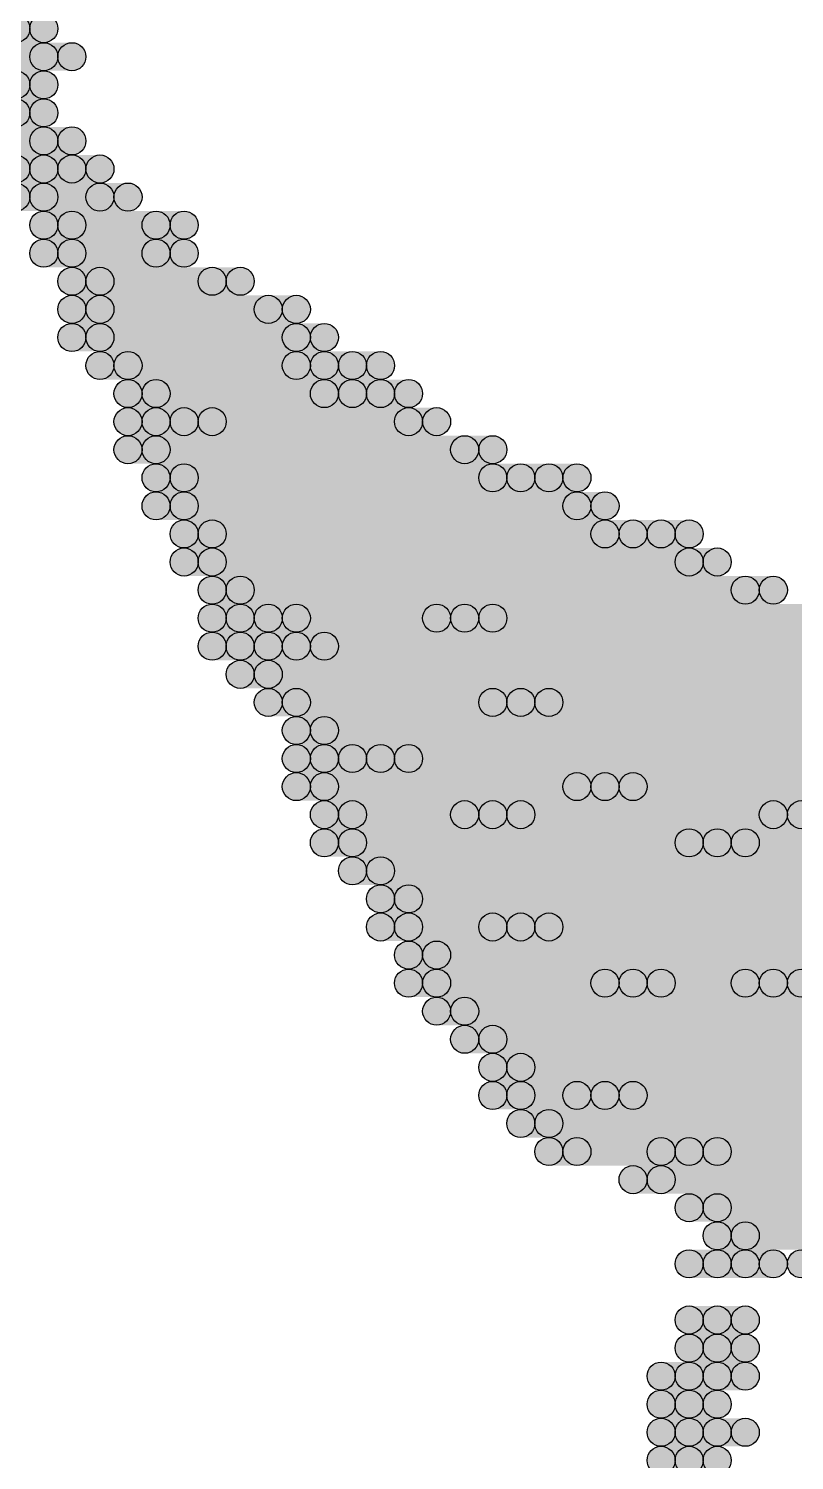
# Model space of a CAD drawing. Header units: millimetres. Extents: x 0 to 137, y 0 to 37.
# Drawn here: x 127.774 to 128.467, y 6.299 to 7.595 of the extents above; entities that cross this region are included whole.
import ezdxf

# ---------------------------------------------------------------- set-up
doc = ezdxf.new("R2010")
doc.units = ezdxf.units.MM
doc.layers.add('TopLayer', color=1, linetype='Continuous')
doc.layers.add('TopSolder', color=216, linetype='Continuous')

msp = doc.modelspace()

# ---------------------------------------------------------------- hatches: boundary and pattern name
at = {"layer": 'TopLayer'}
for points in [[(127.6858, 7.5819), (127.6858, 7.6073), (127.7874, 7.6073), (127.7874, 7.5819)], [(127.7112, 7.5565), (127.7112, 7.5819), (127.8128, 7.5819), (127.8128, 7.5565)], [(127.6604, 7.5311), (127.6604, 7.5565), (127.7874, 7.5565), (127.7874, 7.5311)], [(127.6604, 7.5057), (127.6604, 7.5311), (127.7874, 7.5311), (127.7874, 7.5057)], [(127.7366, 7.4803), (127.7366, 7.5057), (127.8128, 7.5057), (127.8128, 7.4803)], [(127.7874, 7.4549), (127.7874, 7.4803), (127.8382, 7.4803), (127.8382, 7.4549)], [(127.7874, 7.4295), (127.7874, 7.4549), (127.8636, 7.4549), (127.8636, 7.4295)], [(127.8128, 7.4041), (127.8128, 7.4295), (127.9144, 7.4295), (127.9144, 7.4041)], [(127.8128, 7.3787), (127.8128, 7.4041), (127.9144, 7.4041), (127.9144, 7.3787)], [(127.8382, 7.3533), (127.8382, 7.3787), (127.9652, 7.3787), (127.9652, 7.3533)], [(127.8382, 7.3279), (127.8382, 7.3533), (128.016, 7.3533), (128.016, 7.3279)], [(127.8382, 7.3025), (127.8382, 7.3279), (128.0414, 7.3279), (128.0414, 7.3025)], [(127.8636, 7.2771), (127.8636, 7.3025), (128.0414, 7.3025), (128.0414, 7.2771)], [(128.0668, 7.2771), (128.0668, 7.3025), (128.0922, 7.3025), (128.0922, 7.2771)], [(127.889, 7.2517), (127.889, 7.2771), (128.0668, 7.2771), (128.0668, 7.2517)], [(128.0922, 7.2517), (128.0922, 7.2771), (128.1176, 7.2771), (128.1176, 7.2517)], [(127.889, 7.2263), (127.889, 7.2517), (127.9144, 7.2517), (127.9144, 7.2263)], [(127.9398, 7.2263), (127.9398, 7.2517), (128.143, 7.2517), (128.143, 7.2263)], [(127.889, 7.2009), (127.889, 7.2263), (128.1938, 7.2263), (128.1938, 7.2009)], [(127.9144, 7.1755), (127.9144, 7.2009), (128.2192, 7.2009), (128.2192, 7.1755)], [(128.2446, 7.1755), (128.2446, 7.2009), (128.27, 7.2009), (128.27, 7.1755)], [(127.9144, 7.1501), (127.9144, 7.1755), (128.2954, 7.1755), (128.2954, 7.1501)], [(127.9398, 7.1247), (127.9398, 7.1501), (128.3208, 7.1501), (128.3208, 7.1247)], [(128.3462, 7.1247), (128.3462, 7.1501), (128.3716, 7.1501), (128.3716, 7.1247)], [(127.9398, 7.0993), (127.9398, 7.1247), (128.397, 7.1247), (128.397, 7.0993)], [(127.9652, 7.0739), (127.9652, 7.0993), (128.4478, 7.0993), (128.4478, 7.0739)], [(127.9652, 7.0485), (127.9652, 7.0739), (127.9906, 7.0739), (127.9906, 7.0485)], [(128.016, 7.0485), (128.016, 7.0739), (128.1684, 7.0739), (128.1684, 7.0485)], [(128.1938, 7.0485), (128.1938, 7.0739), (128.5494, 7.0739), (128.5494, 7.0485)], [(127.9652, 7.0231), (127.9652, 7.0485), (128.016, 7.0485), (128.016, 7.0231)], [(128.0414, 7.0231), (128.0414, 7.0485), (128.6002, 7.0485), (128.6002, 7.0231)], [(127.9906, 6.9977), (127.9906, 7.0231), (128.7018, 7.0231), (128.7018, 6.9977)], [(128.016, 6.9723), (128.016, 6.9977), (128.2192, 6.9977), (128.2192, 6.9723)], [(128.2446, 6.9723), (128.2446, 6.9977), (128.778, 6.9977), (128.778, 6.9723)], [(128.0414, 6.9469), (128.0414, 6.9723), (128.8796, 6.9723), (128.8796, 6.9469)], [(128.0414, 6.9215), (128.0414, 6.9469), (128.0922, 6.9469), (128.0922, 6.9215)], [(128.1176, 6.9215), (128.1176, 6.9469), (128.9558, 6.9469), (128.9558, 6.9215)], [(128.0414, 6.8961), (128.0414, 6.9215), (128.2954, 6.9215), (128.2954, 6.8961)], [(128.3208, 6.8961), (128.3208, 6.9215), (129.0828, 6.9215), (129.0828, 6.8961)], [(128.0668, 6.8707), (128.0668, 6.8961), (128.1938, 6.8961), (128.1938, 6.8707)], [(128.2192, 6.8707), (128.2192, 6.8961), (128.4732, 6.8961), (128.4732, 6.8707)], [(128.0668, 6.8453), (128.0668, 6.8707), (128.397, 6.8707), (128.397, 6.8453)], [(128.4224, 6.8453), (128.4224, 6.8707), (129.3114, 6.8707), (129.3114, 6.8453)], [(128.0922, 6.8199), (128.0922, 6.8453), (128.6256, 6.8453), (128.6256, 6.8199)], [(128.1176, 6.7945), (128.1176, 6.8199), (129.667, 6.8199), (129.667, 6.7945)], [(128.1176, 6.7691), (128.1176, 6.7945), (128.2192, 6.7945), (128.2192, 6.7691)], [(128.2446, 6.7691), (128.2446, 6.7945), (128.7018, 6.7945), (128.7018, 6.7691)], [(128.143, 6.7437), (128.143, 6.7691), (128.7526, 6.7691), (128.7526, 6.7437)], [(128.143, 6.7183), (128.143, 6.7437), (128.3208, 6.7437), (128.3208, 6.7183)], [(128.3462, 6.7183), (128.3462, 6.7437), (128.4478, 6.7437), (128.4478, 6.7183)], [(128.1684, 6.6929), (128.1684, 6.7183), (128.5748, 6.7183), (128.5748, 6.6929)], [(128.1938, 6.6675), (128.1938, 6.6929), (128.524, 6.6929), (128.524, 6.6675)], [(128.2192, 6.6421), (128.2192, 6.6675), (128.8034, 6.6675), (128.8034, 6.6421)], [(128.2192, 6.6167), (128.2192, 6.6421), (128.2954, 6.6421), (128.2954, 6.6167)], [(128.3208, 6.6167), (128.3208, 6.6421), (128.8542, 6.6421), (128.8542, 6.6167)], [(128.2446, 6.5913), (128.2446, 6.6167), (128.6256, 6.6167), (128.6256, 6.5913)], [(128.27, 6.5659), (128.27, 6.5913), (128.3716, 6.5913), (128.3716, 6.5659)], [(128.397, 6.5659), (128.397, 6.5913), (129.159, 6.5913), (129.159, 6.5659)], [(128.3462, 6.5405), (128.3462, 6.5659), (128.7018, 6.5659), (128.7018, 6.5405)], [(128.397, 6.5151), (128.397, 6.5405), (128.7272, 6.5405), (128.7272, 6.5151)], [(128.4224, 6.4897), (128.4224, 6.5151), (128.524, 6.5151), (128.524, 6.4897)], [(128.397, 6.4643), (128.397, 6.4897), (128.4478, 6.4897), (128.4478, 6.4643)], [(128.397, 6.4135), (128.397, 6.4389), (128.4224, 6.4389), (128.4224, 6.4135)], [(128.397, 6.3881), (128.397, 6.4135), (128.4224, 6.4135), (128.4224, 6.3881)], [(128.3716, 6.3627), (128.3716, 6.3881), (128.4224, 6.3881), (128.4224, 6.3627)], [(128.3716, 6.3373), (128.3716, 6.3627), (128.397, 6.3627), (128.397, 6.3373)], [(128.3716, 6.3119), (128.3716, 6.3373), (128.4224, 6.3373), (128.4224, 6.3119)], [(128.3716, 6.2865), (128.3716, 6.3119), (128.397, 6.3119), (128.397, 6.2865)]]:
    msp.add_hatch(color=1, dxfattribs=at).paths.add_polyline_path(points)
h = msp.add_hatch(color=1, dxfattribs=at)
edge = h.paths.add_edge_path()
edge.add_arc((127.7874, 7.5946), 0.0127, 0, 360)
h = msp.add_hatch(color=1, dxfattribs=at)
edge = h.paths.add_edge_path()
edge.add_arc((127.8128, 7.5692), 0.0127, 0, 360)
h = msp.add_hatch(color=1, dxfattribs=at)
edge = h.paths.add_edge_path()
edge.add_arc((127.7874, 7.5438), 0.0127, 0, 360)
h = msp.add_hatch(color=1, dxfattribs=at)
edge = h.paths.add_edge_path()
edge.add_arc((127.7874, 7.5184), 0.0127, 0, 360)
h = msp.add_hatch(color=1, dxfattribs=at)
edge = h.paths.add_edge_path()
edge.add_arc((127.8128, 7.493), 0.0127, 0, 360)
h = msp.add_hatch(color=1, dxfattribs=at)
edge = h.paths.add_edge_path()
edge.add_arc((127.7874, 7.4676), 0.0127, 0, 360)
h = msp.add_hatch(color=1, dxfattribs=at)
edge = h.paths.add_edge_path()
edge.add_arc((127.8382, 7.4676), 0.0127, 0, 360)
h = msp.add_hatch(color=1, dxfattribs=at)
edge = h.paths.add_edge_path()
edge.add_arc((127.7874, 7.4422), 0.0127, 0, 360)
h = msp.add_hatch(color=1, dxfattribs=at)
edge = h.paths.add_edge_path()
edge.add_arc((127.8636, 7.4422), 0.0127, 0, 360)
h = msp.add_hatch(color=1, dxfattribs=at)
edge = h.paths.add_edge_path()
edge.add_arc((127.8128, 7.4168), 0.0127, 0, 360)
h = msp.add_hatch(color=1, dxfattribs=at)
edge = h.paths.add_edge_path()
edge.add_arc((127.9144, 7.4168), 0.0127, 0, 360)
h = msp.add_hatch(color=1, dxfattribs=at)
edge = h.paths.add_edge_path()
edge.add_arc((127.8128, 7.3914), 0.0127, 0, 360)
h = msp.add_hatch(color=1, dxfattribs=at)
edge = h.paths.add_edge_path()
edge.add_arc((127.9144, 7.3914), 0.0127, 0, 360)
h = msp.add_hatch(color=1, dxfattribs=at)
edge = h.paths.add_edge_path()
edge.add_arc((127.8382, 7.366), 0.0127, 0, 360)
h = msp.add_hatch(color=1, dxfattribs=at)
edge = h.paths.add_edge_path()
edge.add_arc((127.9652, 7.366), 0.0127, 0, 360)
h = msp.add_hatch(color=1, dxfattribs=at)
edge = h.paths.add_edge_path()
edge.add_arc((127.8382, 7.3406), 0.0127, 0, 360)
h = msp.add_hatch(color=1, dxfattribs=at)
edge = h.paths.add_edge_path()
edge.add_arc((128.016, 7.3406), 0.0127, 0, 360)
h = msp.add_hatch(color=1, dxfattribs=at)
edge = h.paths.add_edge_path()
edge.add_arc((127.8382, 7.3152), 0.0127, 0, 360)
h = msp.add_hatch(color=1, dxfattribs=at)
edge = h.paths.add_edge_path()
edge.add_arc((128.0414, 7.3152), 0.0127, 0, 360)
h = msp.add_hatch(color=1, dxfattribs=at)
edge = h.paths.add_edge_path()
edge.add_arc((127.8636, 7.2898), 0.0127, 0, 360)
h = msp.add_hatch(color=1, dxfattribs=at)
edge = h.paths.add_edge_path()
edge.add_arc((128.0414, 7.2898), 0.0127, 0, 360)
h = msp.add_hatch(color=1, dxfattribs=at)
edge = h.paths.add_edge_path()
edge.add_arc((128.0668, 7.2898), 0.0127, 0, 360)
h = msp.add_hatch(color=1, dxfattribs=at)
edge = h.paths.add_edge_path()
edge.add_arc((128.0922, 7.2898), 0.0127, 0, 360)
h = msp.add_hatch(color=1, dxfattribs=at)
edge = h.paths.add_edge_path()
edge.add_arc((127.889, 7.2644), 0.0127, 0, 360)
h = msp.add_hatch(color=1, dxfattribs=at)
edge = h.paths.add_edge_path()
edge.add_arc((128.0668, 7.2644), 0.0127, 0, 360)
h = msp.add_hatch(color=1, dxfattribs=at)
edge = h.paths.add_edge_path()
edge.add_arc((128.0922, 7.2644), 0.0127, 0, 360)
h = msp.add_hatch(color=1, dxfattribs=at)
edge = h.paths.add_edge_path()
edge.add_arc((128.1176, 7.2644), 0.0127, 0, 360)
h = msp.add_hatch(color=1, dxfattribs=at)
edge = h.paths.add_edge_path()
edge.add_arc((127.889, 7.239), 0.0127, 0, 360)
h = msp.add_hatch(color=1, dxfattribs=at)
edge = h.paths.add_edge_path()
edge.add_arc((127.9144, 7.239), 0.0127, 0, 360)
h = msp.add_hatch(color=1, dxfattribs=at)
edge = h.paths.add_edge_path()
edge.add_arc((127.9398, 7.239), 0.0127, 0, 360)
h = msp.add_hatch(color=1, dxfattribs=at)
edge = h.paths.add_edge_path()
edge.add_arc((128.143, 7.239), 0.0127, 0, 360)
h = msp.add_hatch(color=1, dxfattribs=at)
edge = h.paths.add_edge_path()
edge.add_arc((127.889, 7.2136), 0.0127, 0, 360)
h = msp.add_hatch(color=1, dxfattribs=at)
edge = h.paths.add_edge_path()
edge.add_arc((128.1938, 7.2136), 0.0127, 0, 360)
h = msp.add_hatch(color=1, dxfattribs=at)
edge = h.paths.add_edge_path()
edge.add_arc((127.9144, 7.1882), 0.0127, 0, 360)
h = msp.add_hatch(color=1, dxfattribs=at)
edge = h.paths.add_edge_path()
edge.add_arc((128.2192, 7.1882), 0.0127, 0, 360)
h = msp.add_hatch(color=1, dxfattribs=at)
edge = h.paths.add_edge_path()
edge.add_arc((128.2446, 7.1882), 0.0127, 0, 360)
h = msp.add_hatch(color=1, dxfattribs=at)
edge = h.paths.add_edge_path()
edge.add_arc((128.27, 7.1882), 0.0127, 0, 360)
h = msp.add_hatch(color=1, dxfattribs=at)
edge = h.paths.add_edge_path()
edge.add_arc((127.9144, 7.1628), 0.0127, 0, 360)
h = msp.add_hatch(color=1, dxfattribs=at)
edge = h.paths.add_edge_path()
edge.add_arc((128.2954, 7.1628), 0.0127, 0, 360)
h = msp.add_hatch(color=1, dxfattribs=at)
edge = h.paths.add_edge_path()
edge.add_arc((127.9398, 7.1374), 0.0127, 0, 360)
h = msp.add_hatch(color=1, dxfattribs=at)
edge = h.paths.add_edge_path()
edge.add_arc((128.3208, 7.1374), 0.0127, 0, 360)
h = msp.add_hatch(color=1, dxfattribs=at)
edge = h.paths.add_edge_path()
edge.add_arc((128.3462, 7.1374), 0.0127, 0, 360)
h = msp.add_hatch(color=1, dxfattribs=at)
edge = h.paths.add_edge_path()
edge.add_arc((128.3716, 7.1374), 0.0127, 0, 360)
h = msp.add_hatch(color=1, dxfattribs=at)
edge = h.paths.add_edge_path()
edge.add_arc((127.9398, 7.112), 0.0127, 0, 360)
h = msp.add_hatch(color=1, dxfattribs=at)
edge = h.paths.add_edge_path()
edge.add_arc((128.397, 7.112), 0.0127, 0, 360)
h = msp.add_hatch(color=1, dxfattribs=at)
edge = h.paths.add_edge_path()
edge.add_arc((127.9652, 7.0866), 0.0127, 0, 360)
h = msp.add_hatch(color=1, dxfattribs=at)
edge = h.paths.add_edge_path()
edge.add_arc((128.4478, 7.0866), 0.0127, 0, 360)
h = msp.add_hatch(color=1, dxfattribs=at)
edge = h.paths.add_edge_path()
edge.add_arc((127.9652, 7.0612), 0.0127, 0, 360)
h = msp.add_hatch(color=1, dxfattribs=at)
edge = h.paths.add_edge_path()
edge.add_arc((127.9906, 7.0612), 0.0127, 0, 360)
h = msp.add_hatch(color=1, dxfattribs=at)
edge = h.paths.add_edge_path()
edge.add_arc((128.016, 7.0612), 0.0127, 0, 360)
h = msp.add_hatch(color=1, dxfattribs=at)
edge = h.paths.add_edge_path()
edge.add_arc((128.1684, 7.0612), 0.0127, 0, 360)
h = msp.add_hatch(color=1, dxfattribs=at)
edge = h.paths.add_edge_path()
edge.add_arc((128.1938, 7.0612), 0.0127, 0, 360)
h = msp.add_hatch(color=1, dxfattribs=at)
edge = h.paths.add_edge_path()
edge.add_arc((127.9652, 7.0358), 0.0127, 0, 360)
h = msp.add_hatch(color=1, dxfattribs=at)
edge = h.paths.add_edge_path()
edge.add_arc((128.016, 7.0358), 0.0127, 0, 360)
h = msp.add_hatch(color=1, dxfattribs=at)
edge = h.paths.add_edge_path()
edge.add_arc((128.0414, 7.0358), 0.0127, 0, 360)
h = msp.add_hatch(color=1, dxfattribs=at)
edge = h.paths.add_edge_path()
edge.add_arc((127.9906, 7.0104), 0.0127, 0, 360)
h = msp.add_hatch(color=1, dxfattribs=at)
edge = h.paths.add_edge_path()
edge.add_arc((128.016, 6.985), 0.0127, 0, 360)
h = msp.add_hatch(color=1, dxfattribs=at)
edge = h.paths.add_edge_path()
edge.add_arc((128.2192, 6.985), 0.0127, 0, 360)
h = msp.add_hatch(color=1, dxfattribs=at)
edge = h.paths.add_edge_path()
edge.add_arc((128.2446, 6.985), 0.0127, 0, 360)
h = msp.add_hatch(color=1, dxfattribs=at)
edge = h.paths.add_edge_path()
edge.add_arc((128.0414, 6.9596), 0.0127, 0, 360)
h = msp.add_hatch(color=1, dxfattribs=at)
edge = h.paths.add_edge_path()
edge.add_arc((128.0414, 6.9342), 0.0127, 0, 360)
h = msp.add_hatch(color=1, dxfattribs=at)
edge = h.paths.add_edge_path()
edge.add_arc((128.0922, 6.9342), 0.0127, 0, 360)
h = msp.add_hatch(color=1, dxfattribs=at)
edge = h.paths.add_edge_path()
edge.add_arc((128.1176, 6.9342), 0.0127, 0, 360)
h = msp.add_hatch(color=1, dxfattribs=at)
edge = h.paths.add_edge_path()
edge.add_arc((128.0414, 6.9088), 0.0127, 0, 360)
h = msp.add_hatch(color=1, dxfattribs=at)
edge = h.paths.add_edge_path()
edge.add_arc((128.2954, 6.9088), 0.0127, 0, 360)
h = msp.add_hatch(color=1, dxfattribs=at)
edge = h.paths.add_edge_path()
edge.add_arc((128.3208, 6.9088), 0.0127, 0, 360)
h = msp.add_hatch(color=1, dxfattribs=at)
edge = h.paths.add_edge_path()
edge.add_arc((128.0668, 6.8834), 0.0127, 0, 360)
h = msp.add_hatch(color=1, dxfattribs=at)
edge = h.paths.add_edge_path()
edge.add_arc((128.1938, 6.8834), 0.0127, 0, 360)
h = msp.add_hatch(color=1, dxfattribs=at)
edge = h.paths.add_edge_path()
edge.add_arc((128.2192, 6.8834), 0.0127, 0, 360)
h = msp.add_hatch(color=1, dxfattribs=at)
edge = h.paths.add_edge_path()
edge.add_arc((128.4732, 6.8834), 0.0127, 0, 360)
h = msp.add_hatch(color=1, dxfattribs=at)
edge = h.paths.add_edge_path()
edge.add_arc((128.0668, 6.858), 0.0127, 0, 360)
h = msp.add_hatch(color=1, dxfattribs=at)
edge = h.paths.add_edge_path()
edge.add_arc((128.397, 6.858), 0.0127, 0, 360)
h = msp.add_hatch(color=1, dxfattribs=at)
edge = h.paths.add_edge_path()
edge.add_arc((128.4224, 6.858), 0.0127, 0, 360)
h = msp.add_hatch(color=1, dxfattribs=at)
edge = h.paths.add_edge_path()
edge.add_arc((128.0922, 6.8326), 0.0127, 0, 360)
h = msp.add_hatch(color=1, dxfattribs=at)
edge = h.paths.add_edge_path()
edge.add_arc((128.1176, 6.8072), 0.0127, 0, 360)
h = msp.add_hatch(color=1, dxfattribs=at)
edge = h.paths.add_edge_path()
edge.add_arc((128.1176, 6.7818), 0.0127, 0, 360)
h = msp.add_hatch(color=1, dxfattribs=at)
edge = h.paths.add_edge_path()
edge.add_arc((128.2192, 6.7818), 0.0127, 0, 360)
h = msp.add_hatch(color=1, dxfattribs=at)
edge = h.paths.add_edge_path()
edge.add_arc((128.2446, 6.7818), 0.0127, 0, 360)
h = msp.add_hatch(color=1, dxfattribs=at)
edge = h.paths.add_edge_path()
edge.add_arc((128.143, 6.7564), 0.0127, 0, 360)
h = msp.add_hatch(color=1, dxfattribs=at)
edge = h.paths.add_edge_path()
edge.add_arc((128.143, 6.731), 0.0127, 0, 360)
h = msp.add_hatch(color=1, dxfattribs=at)
edge = h.paths.add_edge_path()
edge.add_arc((128.3208, 6.731), 0.0127, 0, 360)
h = msp.add_hatch(color=1, dxfattribs=at)
edge = h.paths.add_edge_path()
edge.add_arc((128.3462, 6.731), 0.0127, 0, 360)
h = msp.add_hatch(color=1, dxfattribs=at)
edge = h.paths.add_edge_path()
edge.add_arc((128.4478, 6.731), 0.0127, 0, 360)
h = msp.add_hatch(color=1, dxfattribs=at)
edge = h.paths.add_edge_path()
edge.add_arc((128.4732, 6.731), 0.0127, 0, 360)
h = msp.add_hatch(color=1, dxfattribs=at)
edge = h.paths.add_edge_path()
edge.add_arc((128.1684, 6.7056), 0.0127, 0, 360)
h = msp.add_hatch(color=1, dxfattribs=at)
edge = h.paths.add_edge_path()
edge.add_arc((128.1938, 6.6802), 0.0127, 0, 360)
h = msp.add_hatch(color=1, dxfattribs=at)
edge = h.paths.add_edge_path()
edge.add_arc((128.2192, 6.6548), 0.0127, 0, 360)
h = msp.add_hatch(color=1, dxfattribs=at)
edge = h.paths.add_edge_path()
edge.add_arc((128.2192, 6.6294), 0.0127, 0, 360)
h = msp.add_hatch(color=1, dxfattribs=at)
edge = h.paths.add_edge_path()
edge.add_arc((128.2954, 6.6294), 0.0127, 0, 360)
h = msp.add_hatch(color=1, dxfattribs=at)
edge = h.paths.add_edge_path()
edge.add_arc((128.3208, 6.6294), 0.0127, 0, 360)
h = msp.add_hatch(color=1, dxfattribs=at)
edge = h.paths.add_edge_path()
edge.add_arc((128.2446, 6.604), 0.0127, 0, 360)
h = msp.add_hatch(color=1, dxfattribs=at)
edge = h.paths.add_edge_path()
edge.add_arc((128.27, 6.5786), 0.0127, 0, 360)
h = msp.add_hatch(color=1, dxfattribs=at)
edge = h.paths.add_edge_path()
edge.add_arc((128.3716, 6.5786), 0.0127, 0, 360)
h = msp.add_hatch(color=1, dxfattribs=at)
edge = h.paths.add_edge_path()
edge.add_arc((128.397, 6.5786), 0.0127, 0, 360)
h = msp.add_hatch(color=1, dxfattribs=at)
edge = h.paths.add_edge_path()
edge.add_arc((128.3462, 6.5532), 0.0127, 0, 360)
h = msp.add_hatch(color=1, dxfattribs=at)
edge = h.paths.add_edge_path()
edge.add_arc((128.397, 6.5278), 0.0127, 0, 360)
h = msp.add_hatch(color=1, dxfattribs=at)
edge = h.paths.add_edge_path()
edge.add_arc((128.4224, 6.5024), 0.0127, 0, 360)
h = msp.add_hatch(color=1, dxfattribs=at)
edge = h.paths.add_edge_path()
edge.add_arc((128.397, 6.477), 0.0127, 0, 360)
h = msp.add_hatch(color=1, dxfattribs=at)
edge = h.paths.add_edge_path()
edge.add_arc((128.4478, 6.477), 0.0127, 0, 360)
h = msp.add_hatch(color=1, dxfattribs=at)
edge = h.paths.add_edge_path()
edge.add_arc((128.397, 6.4262), 0.0127, 0, 360)
h = msp.add_hatch(color=1, dxfattribs=at)
edge = h.paths.add_edge_path()
edge.add_arc((128.4224, 6.4262), 0.0127, 0, 360)
h = msp.add_hatch(color=1, dxfattribs=at)
edge = h.paths.add_edge_path()
edge.add_arc((128.397, 6.4008), 0.0127, 0, 360)
h = msp.add_hatch(color=1, dxfattribs=at)
edge = h.paths.add_edge_path()
edge.add_arc((128.4224, 6.4008), 0.0127, 0, 360)
h = msp.add_hatch(color=1, dxfattribs=at)
edge = h.paths.add_edge_path()
edge.add_arc((128.3716, 6.3754), 0.0127, 0, 360)
h = msp.add_hatch(color=1, dxfattribs=at)
edge = h.paths.add_edge_path()
edge.add_arc((128.4224, 6.3754), 0.0127, 0, 360)
h = msp.add_hatch(color=1, dxfattribs=at)
edge = h.paths.add_edge_path()
edge.add_arc((128.3716, 6.35), 0.0127, 0, 360)
h = msp.add_hatch(color=1, dxfattribs=at)
edge = h.paths.add_edge_path()
edge.add_arc((128.397, 6.35), 0.0127, 0, 360)
h = msp.add_hatch(color=1, dxfattribs=at)
edge = h.paths.add_edge_path()
edge.add_arc((128.3716, 6.3246), 0.0127, 0, 360)
h = msp.add_hatch(color=1, dxfattribs=at)
edge = h.paths.add_edge_path()
edge.add_arc((128.4224, 6.3246), 0.0127, 0, 360)
h = msp.add_hatch(color=1, dxfattribs=at)
edge = h.paths.add_edge_path()
edge.add_arc((128.3716, 6.2992), 0.0127, 0, 360)
h = msp.add_hatch(color=1, dxfattribs=at)
edge = h.paths.add_edge_path()
edge.add_arc((128.397, 6.2992), 0.0127, 0, 360)
at = {"layer": 'TopSolder'}
h = msp.add_hatch(color=216, dxfattribs=at)
edge = h.paths.add_edge_path()
edge.add_arc((127.762, 7.5946), 0.0127, 0, 360)
for points in [[(127.6858, 7.5565), (127.6858, 7.5819), (127.7874, 7.5819), (127.7874, 7.5565)], [(127.7112, 7.4803), (127.7112, 7.5057), (127.7874, 7.5057), (127.7874, 7.4803)], [(127.762, 7.4549), (127.762, 7.4803), (127.8128, 7.4803), (127.8128, 7.4549)], [(127.762, 7.4295), (127.762, 7.4549), (127.8382, 7.4549), (127.8382, 7.4295)], [(127.7874, 7.4041), (127.7874, 7.4295), (127.889, 7.4295), (127.889, 7.4041)], [(127.7874, 7.3787), (127.7874, 7.4041), (127.889, 7.4041), (127.889, 7.3787)], [(127.8128, 7.3533), (127.8128, 7.3787), (127.9398, 7.3787), (127.9398, 7.3533)], [(127.8128, 7.3279), (127.8128, 7.3533), (127.9906, 7.3533), (127.9906, 7.3279)], [(127.8128, 7.3025), (127.8128, 7.3279), (128.016, 7.3279), (128.016, 7.3025)], [(127.8382, 7.2771), (127.8382, 7.3025), (128.016, 7.3025), (128.016, 7.2771)], [(128.0414, 7.2771), (128.0414, 7.3025), (128.0668, 7.3025), (128.0668, 7.2771)], [(127.8636, 7.2517), (127.8636, 7.2771), (128.0414, 7.2771), (128.0414, 7.2517)], [(128.0668, 7.2517), (128.0668, 7.2771), (128.0922, 7.2771), (128.0922, 7.2517)], [(127.8636, 7.2263), (127.8636, 7.2517), (127.889, 7.2517), (127.889, 7.2263)], [(127.9144, 7.2263), (127.9144, 7.2517), (128.1176, 7.2517), (128.1176, 7.2263)], [(127.8636, 7.2009), (127.8636, 7.2263), (128.1684, 7.2263), (128.1684, 7.2009)], [(127.889, 7.1755), (127.889, 7.2009), (128.1938, 7.2009), (128.1938, 7.1755)], [(128.2192, 7.1755), (128.2192, 7.2009), (128.2446, 7.2009), (128.2446, 7.1755)], [(127.889, 7.1501), (127.889, 7.1755), (128.27, 7.1755), (128.27, 7.1501)], [(127.9144, 7.1247), (127.9144, 7.1501), (128.2954, 7.1501), (128.2954, 7.1247)], [(128.3208, 7.1247), (128.3208, 7.1501), (128.3462, 7.1501), (128.3462, 7.1247)], [(127.9144, 7.0993), (127.9144, 7.1247), (128.3716, 7.1247), (128.3716, 7.0993)], [(127.9398, 7.0739), (127.9398, 7.0993), (128.4224, 7.0993), (128.4224, 7.0739)], [(127.9398, 7.0485), (127.9398, 7.0739), (127.9652, 7.0739), (127.9652, 7.0485)], [(127.9906, 7.0485), (127.9906, 7.0739), (128.143, 7.0739), (128.143, 7.0485)], [(128.1684, 7.0485), (128.1684, 7.0739), (128.524, 7.0739), (128.524, 7.0485)], [(127.9398, 7.0231), (127.9398, 7.0485), (127.9906, 7.0485), (127.9906, 7.0231)], [(128.016, 7.0231), (128.016, 7.0485), (128.5748, 7.0485), (128.5748, 7.0231)], [(127.9652, 6.9977), (127.9652, 7.0231), (128.6764, 7.0231), (128.6764, 6.9977)], [(127.9906, 6.9723), (127.9906, 6.9977), (128.1938, 6.9977), (128.1938, 6.9723)], [(128.2192, 6.9723), (128.2192, 6.9977), (128.7526, 6.9977), (128.7526, 6.9723)], [(128.016, 6.9469), (128.016, 6.9723), (128.8542, 6.9723), (128.8542, 6.9469)], [(128.016, 6.9215), (128.016, 6.9469), (128.0668, 6.9469), (128.0668, 6.9215)], [(128.0922, 6.9215), (128.0922, 6.9469), (128.9304, 6.9469), (128.9304, 6.9215)], [(128.016, 6.8961), (128.016, 6.9215), (128.27, 6.9215), (128.27, 6.8961)], [(128.2954, 6.8961), (128.2954, 6.9215), (129.0574, 6.9215), (129.0574, 6.8961)], [(128.0414, 6.8707), (128.0414, 6.8961), (128.1684, 6.8961), (128.1684, 6.8707)], [(128.1938, 6.8707), (128.1938, 6.8961), (128.4478, 6.8961), (128.4478, 6.8707)], [(128.0414, 6.8453), (128.0414, 6.8707), (128.3716, 6.8707), (128.3716, 6.8453)], [(128.397, 6.8453), (128.397, 6.8707), (129.286, 6.8707), (129.286, 6.8453)], [(128.0668, 6.8199), (128.0668, 6.8453), (128.6002, 6.8453), (128.6002, 6.8199)], [(128.0922, 6.7945), (128.0922, 6.8199), (129.6416, 6.8199), (129.6416, 6.7945)], [(128.0922, 6.7691), (128.0922, 6.7945), (128.1938, 6.7945), (128.1938, 6.7691)], [(128.2192, 6.7691), (128.2192, 6.7945), (128.6764, 6.7945), (128.6764, 6.7691)], [(128.1176, 6.7437), (128.1176, 6.7691), (128.7272, 6.7691), (128.7272, 6.7437)], [(128.1176, 6.7183), (128.1176, 6.7437), (128.2954, 6.7437), (128.2954, 6.7183)], [(128.3208, 6.7183), (128.3208, 6.7437), (128.4224, 6.7437), (128.4224, 6.7183)], [(128.4478, 6.7183), (128.4478, 6.7437), (129.1844, 6.7437), (129.1844, 6.7183)], [(128.143, 6.6929), (128.143, 6.7183), (128.5494, 6.7183), (128.5494, 6.6929)], [(128.1684, 6.6675), (128.1684, 6.6929), (128.4986, 6.6929), (128.4986, 6.6675)], [(128.1938, 6.6421), (128.1938, 6.6675), (128.778, 6.6675), (128.778, 6.6421)], [(128.1938, 6.6167), (128.1938, 6.6421), (128.27, 6.6421), (128.27, 6.6167)], [(128.2954, 6.6167), (128.2954, 6.6421), (128.8288, 6.6421), (128.8288, 6.6167)], [(128.2192, 6.5913), (128.2192, 6.6167), (128.6002, 6.6167), (128.6002, 6.5913)], [(128.2446, 6.5659), (128.2446, 6.5913), (128.3462, 6.5913), (128.3462, 6.5659)], [(128.3716, 6.5659), (128.3716, 6.5913), (129.1336, 6.5913), (129.1336, 6.5659)], [(128.3208, 6.5405), (128.3208, 6.5659), (128.6764, 6.5659), (128.6764, 6.5405)], [(128.3716, 6.5151), (128.3716, 6.5405), (128.7018, 6.5405), (128.7018, 6.5151)], [(128.397, 6.4897), (128.397, 6.5151), (128.4986, 6.5151), (128.4986, 6.4897)], [(128.3716, 6.4643), (128.3716, 6.4897), (128.4224, 6.4897), (128.4224, 6.4643)], [(128.3716, 6.4135), (128.3716, 6.4389), (128.397, 6.4389), (128.397, 6.4135)], [(128.3716, 6.3881), (128.3716, 6.4135), (128.397, 6.4135), (128.397, 6.3881)], [(128.3462, 6.3627), (128.3462, 6.3881), (128.397, 6.3881), (128.397, 6.3627)], [(128.3462, 6.3373), (128.3462, 6.3627), (128.3716, 6.3627), (128.3716, 6.3373)], [(128.3462, 6.3119), (128.3462, 6.3373), (128.397, 6.3373), (128.397, 6.3119)], [(128.3462, 6.2865), (128.3462, 6.3119), (128.3716, 6.3119), (128.3716, 6.2865)]]:
    msp.add_hatch(color=216, dxfattribs=at).paths.add_polyline_path(points)
h = msp.add_hatch(color=216, dxfattribs=at)
edge = h.paths.add_edge_path()
edge.add_arc((127.7874, 7.5692), 0.0127, 0, 360)
h = msp.add_hatch(color=216, dxfattribs=at)
edge = h.paths.add_edge_path()
edge.add_arc((127.762, 7.5438), 0.0127, 0, 360)
h = msp.add_hatch(color=216, dxfattribs=at)
edge = h.paths.add_edge_path()
edge.add_arc((127.762, 7.5184), 0.0127, 0, 360)
h = msp.add_hatch(color=216, dxfattribs=at)
edge = h.paths.add_edge_path()
edge.add_arc((127.7874, 7.493), 0.0127, 0, 360)
h = msp.add_hatch(color=216, dxfattribs=at)
edge = h.paths.add_edge_path()
edge.add_arc((127.762, 7.4676), 0.0127, 0, 360)
h = msp.add_hatch(color=216, dxfattribs=at)
edge = h.paths.add_edge_path()
edge.add_arc((127.8128, 7.4676), 0.0127, 0, 360)
h = msp.add_hatch(color=216, dxfattribs=at)
edge = h.paths.add_edge_path()
edge.add_arc((127.762, 7.4422), 0.0127, 0, 360)
h = msp.add_hatch(color=216, dxfattribs=at)
edge = h.paths.add_edge_path()
edge.add_arc((127.8382, 7.4422), 0.0127, 0, 360)
h = msp.add_hatch(color=216, dxfattribs=at)
edge = h.paths.add_edge_path()
edge.add_arc((127.7874, 7.4168), 0.0127, 0, 360)
h = msp.add_hatch(color=216, dxfattribs=at)
edge = h.paths.add_edge_path()
edge.add_arc((127.889, 7.4168), 0.0127, 0, 360)
h = msp.add_hatch(color=216, dxfattribs=at)
edge = h.paths.add_edge_path()
edge.add_arc((127.7874, 7.3914), 0.0127, 0, 360)
h = msp.add_hatch(color=216, dxfattribs=at)
edge = h.paths.add_edge_path()
edge.add_arc((127.889, 7.3914), 0.0127, 0, 360)
h = msp.add_hatch(color=216, dxfattribs=at)
edge = h.paths.add_edge_path()
edge.add_arc((127.8128, 7.366), 0.0127, 0, 360)
h = msp.add_hatch(color=216, dxfattribs=at)
edge = h.paths.add_edge_path()
edge.add_arc((127.9398, 7.366), 0.0127, 0, 360)
h = msp.add_hatch(color=216, dxfattribs=at)
edge = h.paths.add_edge_path()
edge.add_arc((127.8128, 7.3406), 0.0127, 0, 360)
h = msp.add_hatch(color=216, dxfattribs=at)
edge = h.paths.add_edge_path()
edge.add_arc((127.9906, 7.3406), 0.0127, 0, 360)
h = msp.add_hatch(color=216, dxfattribs=at)
edge = h.paths.add_edge_path()
edge.add_arc((127.8128, 7.3152), 0.0127, 0, 360)
h = msp.add_hatch(color=216, dxfattribs=at)
edge = h.paths.add_edge_path()
edge.add_arc((128.016, 7.3152), 0.0127, 0, 360)
h = msp.add_hatch(color=216, dxfattribs=at)
edge = h.paths.add_edge_path()
edge.add_arc((127.8382, 7.2898), 0.0127, 0, 360)
h = msp.add_hatch(color=216, dxfattribs=at)
edge = h.paths.add_edge_path()
edge.add_arc((128.016, 7.2898), 0.0127, 0, 360)
h = msp.add_hatch(color=216, dxfattribs=at)
edge = h.paths.add_edge_path()
edge.add_arc((128.0414, 7.2898), 0.0127, 0, 360)
h = msp.add_hatch(color=216, dxfattribs=at)
edge = h.paths.add_edge_path()
edge.add_arc((128.0668, 7.2898), 0.0127, 0, 360)
h = msp.add_hatch(color=216, dxfattribs=at)
edge = h.paths.add_edge_path()
edge.add_arc((127.8636, 7.2644), 0.0127, 0, 360)
h = msp.add_hatch(color=216, dxfattribs=at)
edge = h.paths.add_edge_path()
edge.add_arc((128.0414, 7.2644), 0.0127, 0, 360)
h = msp.add_hatch(color=216, dxfattribs=at)
edge = h.paths.add_edge_path()
edge.add_arc((128.0668, 7.2644), 0.0127, 0, 360)
h = msp.add_hatch(color=216, dxfattribs=at)
edge = h.paths.add_edge_path()
edge.add_arc((128.0922, 7.2644), 0.0127, 0, 360)
h = msp.add_hatch(color=216, dxfattribs=at)
edge = h.paths.add_edge_path()
edge.add_arc((127.8636, 7.239), 0.0127, 0, 360)
h = msp.add_hatch(color=216, dxfattribs=at)
edge = h.paths.add_edge_path()
edge.add_arc((127.889, 7.239), 0.0127, 0, 360)
h = msp.add_hatch(color=216, dxfattribs=at)
edge = h.paths.add_edge_path()
edge.add_arc((127.9144, 7.239), 0.0127, 0, 360)
h = msp.add_hatch(color=216, dxfattribs=at)
edge = h.paths.add_edge_path()
edge.add_arc((128.1176, 7.239), 0.0127, 0, 360)
h = msp.add_hatch(color=216, dxfattribs=at)
edge = h.paths.add_edge_path()
edge.add_arc((127.8636, 7.2136), 0.0127, 0, 360)
h = msp.add_hatch(color=216, dxfattribs=at)
edge = h.paths.add_edge_path()
edge.add_arc((128.1684, 7.2136), 0.0127, 0, 360)
h = msp.add_hatch(color=216, dxfattribs=at)
edge = h.paths.add_edge_path()
edge.add_arc((127.889, 7.1882), 0.0127, 0, 360)
h = msp.add_hatch(color=216, dxfattribs=at)
edge = h.paths.add_edge_path()
edge.add_arc((128.1938, 7.1882), 0.0127, 0, 360)
h = msp.add_hatch(color=216, dxfattribs=at)
edge = h.paths.add_edge_path()
edge.add_arc((128.2192, 7.1882), 0.0127, 0, 360)
h = msp.add_hatch(color=216, dxfattribs=at)
edge = h.paths.add_edge_path()
edge.add_arc((128.2446, 7.1882), 0.0127, 0, 360)
h = msp.add_hatch(color=216, dxfattribs=at)
edge = h.paths.add_edge_path()
edge.add_arc((127.889, 7.1628), 0.0127, 0, 360)
h = msp.add_hatch(color=216, dxfattribs=at)
edge = h.paths.add_edge_path()
edge.add_arc((128.27, 7.1628), 0.0127, 0, 360)
h = msp.add_hatch(color=216, dxfattribs=at)
edge = h.paths.add_edge_path()
edge.add_arc((127.9144, 7.1374), 0.0127, 0, 360)
h = msp.add_hatch(color=216, dxfattribs=at)
edge = h.paths.add_edge_path()
edge.add_arc((128.2954, 7.1374), 0.0127, 0, 360)
h = msp.add_hatch(color=216, dxfattribs=at)
edge = h.paths.add_edge_path()
edge.add_arc((128.3208, 7.1374), 0.0127, 0, 360)
h = msp.add_hatch(color=216, dxfattribs=at)
edge = h.paths.add_edge_path()
edge.add_arc((128.3462, 7.1374), 0.0127, 0, 360)
h = msp.add_hatch(color=216, dxfattribs=at)
edge = h.paths.add_edge_path()
edge.add_arc((127.9144, 7.112), 0.0127, 0, 360)
h = msp.add_hatch(color=216, dxfattribs=at)
edge = h.paths.add_edge_path()
edge.add_arc((128.3716, 7.112), 0.0127, 0, 360)
h = msp.add_hatch(color=216, dxfattribs=at)
edge = h.paths.add_edge_path()
edge.add_arc((127.9398, 7.0866), 0.0127, 0, 360)
h = msp.add_hatch(color=216, dxfattribs=at)
edge = h.paths.add_edge_path()
edge.add_arc((128.4224, 7.0866), 0.0127, 0, 360)
h = msp.add_hatch(color=216, dxfattribs=at)
edge = h.paths.add_edge_path()
edge.add_arc((127.9398, 7.0612), 0.0127, 0, 360)
h = msp.add_hatch(color=216, dxfattribs=at)
edge = h.paths.add_edge_path()
edge.add_arc((127.9652, 7.0612), 0.0127, 0, 360)
h = msp.add_hatch(color=216, dxfattribs=at)
edge = h.paths.add_edge_path()
edge.add_arc((127.9906, 7.0612), 0.0127, 0, 360)
h = msp.add_hatch(color=216, dxfattribs=at)
edge = h.paths.add_edge_path()
edge.add_arc((128.143, 7.0612), 0.0127, 0, 360)
h = msp.add_hatch(color=216, dxfattribs=at)
edge = h.paths.add_edge_path()
edge.add_arc((128.1684, 7.0612), 0.0127, 0, 360)
h = msp.add_hatch(color=216, dxfattribs=at)
edge = h.paths.add_edge_path()
edge.add_arc((127.9398, 7.0358), 0.0127, 0, 360)
h = msp.add_hatch(color=216, dxfattribs=at)
edge = h.paths.add_edge_path()
edge.add_arc((127.9906, 7.0358), 0.0127, 0, 360)
h = msp.add_hatch(color=216, dxfattribs=at)
edge = h.paths.add_edge_path()
edge.add_arc((128.016, 7.0358), 0.0127, 0, 360)
h = msp.add_hatch(color=216, dxfattribs=at)
edge = h.paths.add_edge_path()
edge.add_arc((127.9652, 7.0104), 0.0127, 0, 360)
h = msp.add_hatch(color=216, dxfattribs=at)
edge = h.paths.add_edge_path()
edge.add_arc((127.9906, 6.985), 0.0127, 0, 360)
h = msp.add_hatch(color=216, dxfattribs=at)
edge = h.paths.add_edge_path()
edge.add_arc((128.1938, 6.985), 0.0127, 0, 360)
h = msp.add_hatch(color=216, dxfattribs=at)
edge = h.paths.add_edge_path()
edge.add_arc((128.2192, 6.985), 0.0127, 0, 360)
h = msp.add_hatch(color=216, dxfattribs=at)
edge = h.paths.add_edge_path()
edge.add_arc((128.016, 6.9596), 0.0127, 0, 360)
h = msp.add_hatch(color=216, dxfattribs=at)
edge = h.paths.add_edge_path()
edge.add_arc((128.016, 6.9342), 0.0127, 0, 360)
h = msp.add_hatch(color=216, dxfattribs=at)
edge = h.paths.add_edge_path()
edge.add_arc((128.0668, 6.9342), 0.0127, 0, 360)
h = msp.add_hatch(color=216, dxfattribs=at)
edge = h.paths.add_edge_path()
edge.add_arc((128.0922, 6.9342), 0.0127, 0, 360)
h = msp.add_hatch(color=216, dxfattribs=at)
edge = h.paths.add_edge_path()
edge.add_arc((128.016, 6.9088), 0.0127, 0, 360)
h = msp.add_hatch(color=216, dxfattribs=at)
edge = h.paths.add_edge_path()
edge.add_arc((128.27, 6.9088), 0.0127, 0, 360)
h = msp.add_hatch(color=216, dxfattribs=at)
edge = h.paths.add_edge_path()
edge.add_arc((128.2954, 6.9088), 0.0127, 0, 360)
h = msp.add_hatch(color=216, dxfattribs=at)
edge = h.paths.add_edge_path()
edge.add_arc((128.0414, 6.8834), 0.0127, 0, 360)
h = msp.add_hatch(color=216, dxfattribs=at)
edge = h.paths.add_edge_path()
edge.add_arc((128.1684, 6.8834), 0.0127, 0, 360)
h = msp.add_hatch(color=216, dxfattribs=at)
edge = h.paths.add_edge_path()
edge.add_arc((128.1938, 6.8834), 0.0127, 0, 360)
h = msp.add_hatch(color=216, dxfattribs=at)
edge = h.paths.add_edge_path()
edge.add_arc((128.4478, 6.8834), 0.0127, 0, 360)
h = msp.add_hatch(color=216, dxfattribs=at)
edge = h.paths.add_edge_path()
edge.add_arc((128.4732, 6.8834), 0.0127, 0, 360)
h = msp.add_hatch(color=216, dxfattribs=at)
edge = h.paths.add_edge_path()
edge.add_arc((128.0414, 6.858), 0.0127, 0, 360)
h = msp.add_hatch(color=216, dxfattribs=at)
edge = h.paths.add_edge_path()
edge.add_arc((128.3716, 6.858), 0.0127, 0, 360)
h = msp.add_hatch(color=216, dxfattribs=at)
edge = h.paths.add_edge_path()
edge.add_arc((128.397, 6.858), 0.0127, 0, 360)
h = msp.add_hatch(color=216, dxfattribs=at)
edge = h.paths.add_edge_path()
edge.add_arc((128.0668, 6.8326), 0.0127, 0, 360)
h = msp.add_hatch(color=216, dxfattribs=at)
edge = h.paths.add_edge_path()
edge.add_arc((128.0922, 6.8072), 0.0127, 0, 360)
h = msp.add_hatch(color=216, dxfattribs=at)
edge = h.paths.add_edge_path()
edge.add_arc((128.0922, 6.7818), 0.0127, 0, 360)
h = msp.add_hatch(color=216, dxfattribs=at)
edge = h.paths.add_edge_path()
edge.add_arc((128.1938, 6.7818), 0.0127, 0, 360)
h = msp.add_hatch(color=216, dxfattribs=at)
edge = h.paths.add_edge_path()
edge.add_arc((128.2192, 6.7818), 0.0127, 0, 360)
h = msp.add_hatch(color=216, dxfattribs=at)
edge = h.paths.add_edge_path()
edge.add_arc((128.1176, 6.7564), 0.0127, 0, 360)
h = msp.add_hatch(color=216, dxfattribs=at)
edge = h.paths.add_edge_path()
edge.add_arc((128.1176, 6.731), 0.0127, 0, 360)
h = msp.add_hatch(color=216, dxfattribs=at)
edge = h.paths.add_edge_path()
edge.add_arc((128.2954, 6.731), 0.0127, 0, 360)
h = msp.add_hatch(color=216, dxfattribs=at)
edge = h.paths.add_edge_path()
edge.add_arc((128.3208, 6.731), 0.0127, 0, 360)
h = msp.add_hatch(color=216, dxfattribs=at)
edge = h.paths.add_edge_path()
edge.add_arc((128.4224, 6.731), 0.0127, 0, 360)
h = msp.add_hatch(color=216, dxfattribs=at)
edge = h.paths.add_edge_path()
edge.add_arc((128.4478, 6.731), 0.0127, 0, 360)
h = msp.add_hatch(color=216, dxfattribs=at)
edge = h.paths.add_edge_path()
edge.add_arc((128.143, 6.7056), 0.0127, 0, 360)
h = msp.add_hatch(color=216, dxfattribs=at)
edge = h.paths.add_edge_path()
edge.add_arc((128.1684, 6.6802), 0.0127, 0, 360)
h = msp.add_hatch(color=216, dxfattribs=at)
edge = h.paths.add_edge_path()
edge.add_arc((128.1938, 6.6548), 0.0127, 0, 360)
h = msp.add_hatch(color=216, dxfattribs=at)
edge = h.paths.add_edge_path()
edge.add_arc((128.1938, 6.6294), 0.0127, 0, 360)
h = msp.add_hatch(color=216, dxfattribs=at)
edge = h.paths.add_edge_path()
edge.add_arc((128.27, 6.6294), 0.0127, 0, 360)
h = msp.add_hatch(color=216, dxfattribs=at)
edge = h.paths.add_edge_path()
edge.add_arc((128.2954, 6.6294), 0.0127, 0, 360)
h = msp.add_hatch(color=216, dxfattribs=at)
edge = h.paths.add_edge_path()
edge.add_arc((128.2192, 6.604), 0.0127, 0, 360)
h = msp.add_hatch(color=216, dxfattribs=at)
edge = h.paths.add_edge_path()
edge.add_arc((128.2446, 6.5786), 0.0127, 0, 360)
h = msp.add_hatch(color=216, dxfattribs=at)
edge = h.paths.add_edge_path()
edge.add_arc((128.3462, 6.5786), 0.0127, 0, 360)
h = msp.add_hatch(color=216, dxfattribs=at)
edge = h.paths.add_edge_path()
edge.add_arc((128.3716, 6.5786), 0.0127, 0, 360)
h = msp.add_hatch(color=216, dxfattribs=at)
edge = h.paths.add_edge_path()
edge.add_arc((128.3208, 6.5532), 0.0127, 0, 360)
h = msp.add_hatch(color=216, dxfattribs=at)
edge = h.paths.add_edge_path()
edge.add_arc((128.3716, 6.5278), 0.0127, 0, 360)
h = msp.add_hatch(color=216, dxfattribs=at)
edge = h.paths.add_edge_path()
edge.add_arc((128.397, 6.5024), 0.0127, 0, 360)
h = msp.add_hatch(color=216, dxfattribs=at)
edge = h.paths.add_edge_path()
edge.add_arc((128.3716, 6.477), 0.0127, 0, 360)
h = msp.add_hatch(color=216, dxfattribs=at)
edge = h.paths.add_edge_path()
edge.add_arc((128.4224, 6.477), 0.0127, 0, 360)
h = msp.add_hatch(color=216, dxfattribs=at)
edge = h.paths.add_edge_path()
edge.add_arc((128.4732, 6.477), 0.0127, 0, 360)
h = msp.add_hatch(color=216, dxfattribs=at)
edge = h.paths.add_edge_path()
edge.add_arc((128.3716, 6.4262), 0.0127, 0, 360)
h = msp.add_hatch(color=216, dxfattribs=at)
edge = h.paths.add_edge_path()
edge.add_arc((128.397, 6.4262), 0.0127, 0, 360)
h = msp.add_hatch(color=216, dxfattribs=at)
edge = h.paths.add_edge_path()
edge.add_arc((128.3716, 6.4008), 0.0127, 0, 360)
h = msp.add_hatch(color=216, dxfattribs=at)
edge = h.paths.add_edge_path()
edge.add_arc((128.397, 6.4008), 0.0127, 0, 360)
h = msp.add_hatch(color=216, dxfattribs=at)
edge = h.paths.add_edge_path()
edge.add_arc((128.3462, 6.3754), 0.0127, 0, 360)
h = msp.add_hatch(color=216, dxfattribs=at)
edge = h.paths.add_edge_path()
edge.add_arc((128.397, 6.3754), 0.0127, 0, 360)
h = msp.add_hatch(color=216, dxfattribs=at)
edge = h.paths.add_edge_path()
edge.add_arc((128.3462, 6.35), 0.0127, 0, 360)
h = msp.add_hatch(color=216, dxfattribs=at)
edge = h.paths.add_edge_path()
edge.add_arc((128.3716, 6.35), 0.0127, 0, 360)
h = msp.add_hatch(color=216, dxfattribs=at)
edge = h.paths.add_edge_path()
edge.add_arc((128.3462, 6.3246), 0.0127, 0, 360)
h = msp.add_hatch(color=216, dxfattribs=at)
edge = h.paths.add_edge_path()
edge.add_arc((128.397, 6.3246), 0.0127, 0, 360)
h = msp.add_hatch(color=216, dxfattribs=at)
edge = h.paths.add_edge_path()
edge.add_arc((128.3462, 6.2992), 0.0127, 0, 360)
h = msp.add_hatch(color=216, dxfattribs=at)
edge = h.paths.add_edge_path()
edge.add_arc((128.3716, 6.2992), 0.0127, 0, 360)

# ---------------------------------------------------------------- linework, layer by layer
at = {"layer": 'TopLayer'}
for centre in [(127.7874, 7.5946), (127.8128, 7.5692), (127.7874, 7.5438), (127.7874, 7.5184), (127.8128, 7.493), (127.7874, 7.4676), (127.8382, 7.4676), (127.7874, 7.4422), (127.8636, 7.4422), (127.8128, 7.4168), (127.9144, 7.4168), (127.8128, 7.3914), (127.9144, 7.3914), (127.8382, 7.366), (127.9652, 7.366), (127.8382, 7.3406), (128.016, 7.3406), (127.8382, 7.3152), (128.0414, 7.3152), (127.8636, 7.2898), (128.0414, 7.2898), (128.0668, 7.2898), (128.0922, 7.2898), (127.889, 7.2644), (128.0668, 7.2644), (128.0922, 7.2644), (128.1176, 7.2644), (127.889, 7.239), (127.9144, 7.239), (127.9398, 7.239), (128.143, 7.239), (127.889, 7.2136), (128.1938, 7.2136), (127.9144, 7.1882), (128.2192, 7.1882), (128.2446, 7.1882), (128.27, 7.1882), (127.9144, 7.1628), (128.2954, 7.1628), (127.9398, 7.1374), (128.3208, 7.1374), (128.3462, 7.1374), (128.3716, 7.1374), (127.9398, 7.112), (128.397, 7.112), (127.9652, 7.0866), (128.4478, 7.0866), (127.9652, 7.0612), (127.9906, 7.0612), (128.016, 7.0612), (128.1684, 7.0612), (128.1938, 7.0612), (127.9652, 7.0358), (128.016, 7.0358), (128.0414, 7.0358), (127.9906, 7.0104), (128.016, 6.985), (128.2192, 6.985), (128.2446, 6.985), (128.0414, 6.9596), (128.0414, 6.9342), (128.0922, 6.9342), (128.1176, 6.9342), (128.0414, 6.9088), (128.2954, 6.9088), (128.3208, 6.9088), (128.0668, 6.8834), (128.1938, 6.8834), (128.2192, 6.8834), (128.4732, 6.8834), (128.0668, 6.858), (128.397, 6.858), (128.4224, 6.858), (128.0922, 6.8326), (128.1176, 6.8072), (128.1176, 6.7818), (128.2192, 6.7818), (128.2446, 6.7818), (128.143, 6.7564), (128.143, 6.731), (128.3208, 6.731), (128.3462, 6.731), (128.4478, 6.731), (128.4732, 6.731), (128.1684, 6.7056), (128.1938, 6.6802), (128.2192, 6.6548), (128.2192, 6.6294), (128.2954, 6.6294), (128.3208, 6.6294), (128.2446, 6.604), (128.27, 6.5786), (128.3716, 6.5786), (128.397, 6.5786), (128.3462, 6.5532), (128.397, 6.5278), (128.4224, 6.5024), (128.397, 6.477), (128.4478, 6.477), (128.397, 6.4262), (128.4224, 6.4262), (128.397, 6.4008), (128.4224, 6.4008), (128.3716, 6.3754), (128.4224, 6.3754), (128.3716, 6.35), (128.397, 6.35), (128.3716, 6.3246), (128.4224, 6.3246), (128.3716, 6.2992), (128.397, 6.2992)]:
    msp.add_circle(centre, 0.0127, dxfattribs=at)
at = {"layer": 'TopSolder'}
for centre in [(127.762, 7.5946), (127.7874, 7.5692), (127.762, 7.5438), (127.762, 7.5184), (127.7874, 7.493), (127.762, 7.4676), (127.8128, 7.4676), (127.762, 7.4422), (127.8382, 7.4422), (127.7874, 7.4168), (127.889, 7.4168), (127.7874, 7.3914), (127.889, 7.3914), (127.8128, 7.366), (127.9398, 7.366), (127.8128, 7.3406), (127.9906, 7.3406), (127.8128, 7.3152), (128.016, 7.3152), (127.8382, 7.2898), (128.016, 7.2898), (128.0414, 7.2898), (128.0668, 7.2898), (127.8636, 7.2644), (128.0414, 7.2644), (128.0668, 7.2644), (128.0922, 7.2644), (127.8636, 7.239), (127.889, 7.239), (127.9144, 7.239), (128.1176, 7.239), (127.8636, 7.2136), (128.1684, 7.2136), (127.889, 7.1882), (128.1938, 7.1882), (128.2192, 7.1882), (128.2446, 7.1882), (127.889, 7.1628), (128.27, 7.1628), (127.9144, 7.1374), (128.2954, 7.1374), (128.3208, 7.1374), (128.3462, 7.1374), (127.9144, 7.112), (128.3716, 7.112), (127.9398, 7.0866), (128.4224, 7.0866), (127.9398, 7.0612), (127.9652, 7.0612), (127.9906, 7.0612), (128.143, 7.0612), (128.1684, 7.0612), (127.9398, 7.0358), (127.9906, 7.0358), (128.016, 7.0358), (127.9652, 7.0104), (127.9906, 6.985), (128.1938, 6.985), (128.2192, 6.985), (128.016, 6.9596), (128.016, 6.9342), (128.0668, 6.9342), (128.0922, 6.9342), (128.016, 6.9088), (128.27, 6.9088), (128.2954, 6.9088), (128.0414, 6.8834), (128.1684, 6.8834), (128.1938, 6.8834), (128.4478, 6.8834), (128.4732, 6.8834), (128.0414, 6.858), (128.3716, 6.858), (128.397, 6.858), (128.0668, 6.8326), (128.0922, 6.8072), (128.0922, 6.7818), (128.1938, 6.7818), (128.2192, 6.7818), (128.1176, 6.7564), (128.1176, 6.731), (128.2954, 6.731), (128.3208, 6.731), (128.4224, 6.731), (128.4478, 6.731), (128.143, 6.7056), (128.1684, 6.6802), (128.1938, 6.6548), (128.1938, 6.6294), (128.27, 6.6294), (128.2954, 6.6294), (128.2192, 6.604), (128.2446, 6.5786), (128.3462, 6.5786), (128.3716, 6.5786), (128.3208, 6.5532), (128.3716, 6.5278), (128.397, 6.5024), (128.3716, 6.477), (128.4224, 6.477), (128.4732, 6.477), (128.3716, 6.4262), (128.397, 6.4262), (128.3716, 6.4008), (128.397, 6.4008), (128.3462, 6.3754), (128.397, 6.3754), (128.3462, 6.35), (128.3716, 6.35), (128.3462, 6.3246), (128.397, 6.3246), (128.3462, 6.2992), (128.3716, 6.2992)]:
    msp.add_circle(centre, 0.0127, dxfattribs=at)

doc.saveas('drawing.dxf')
